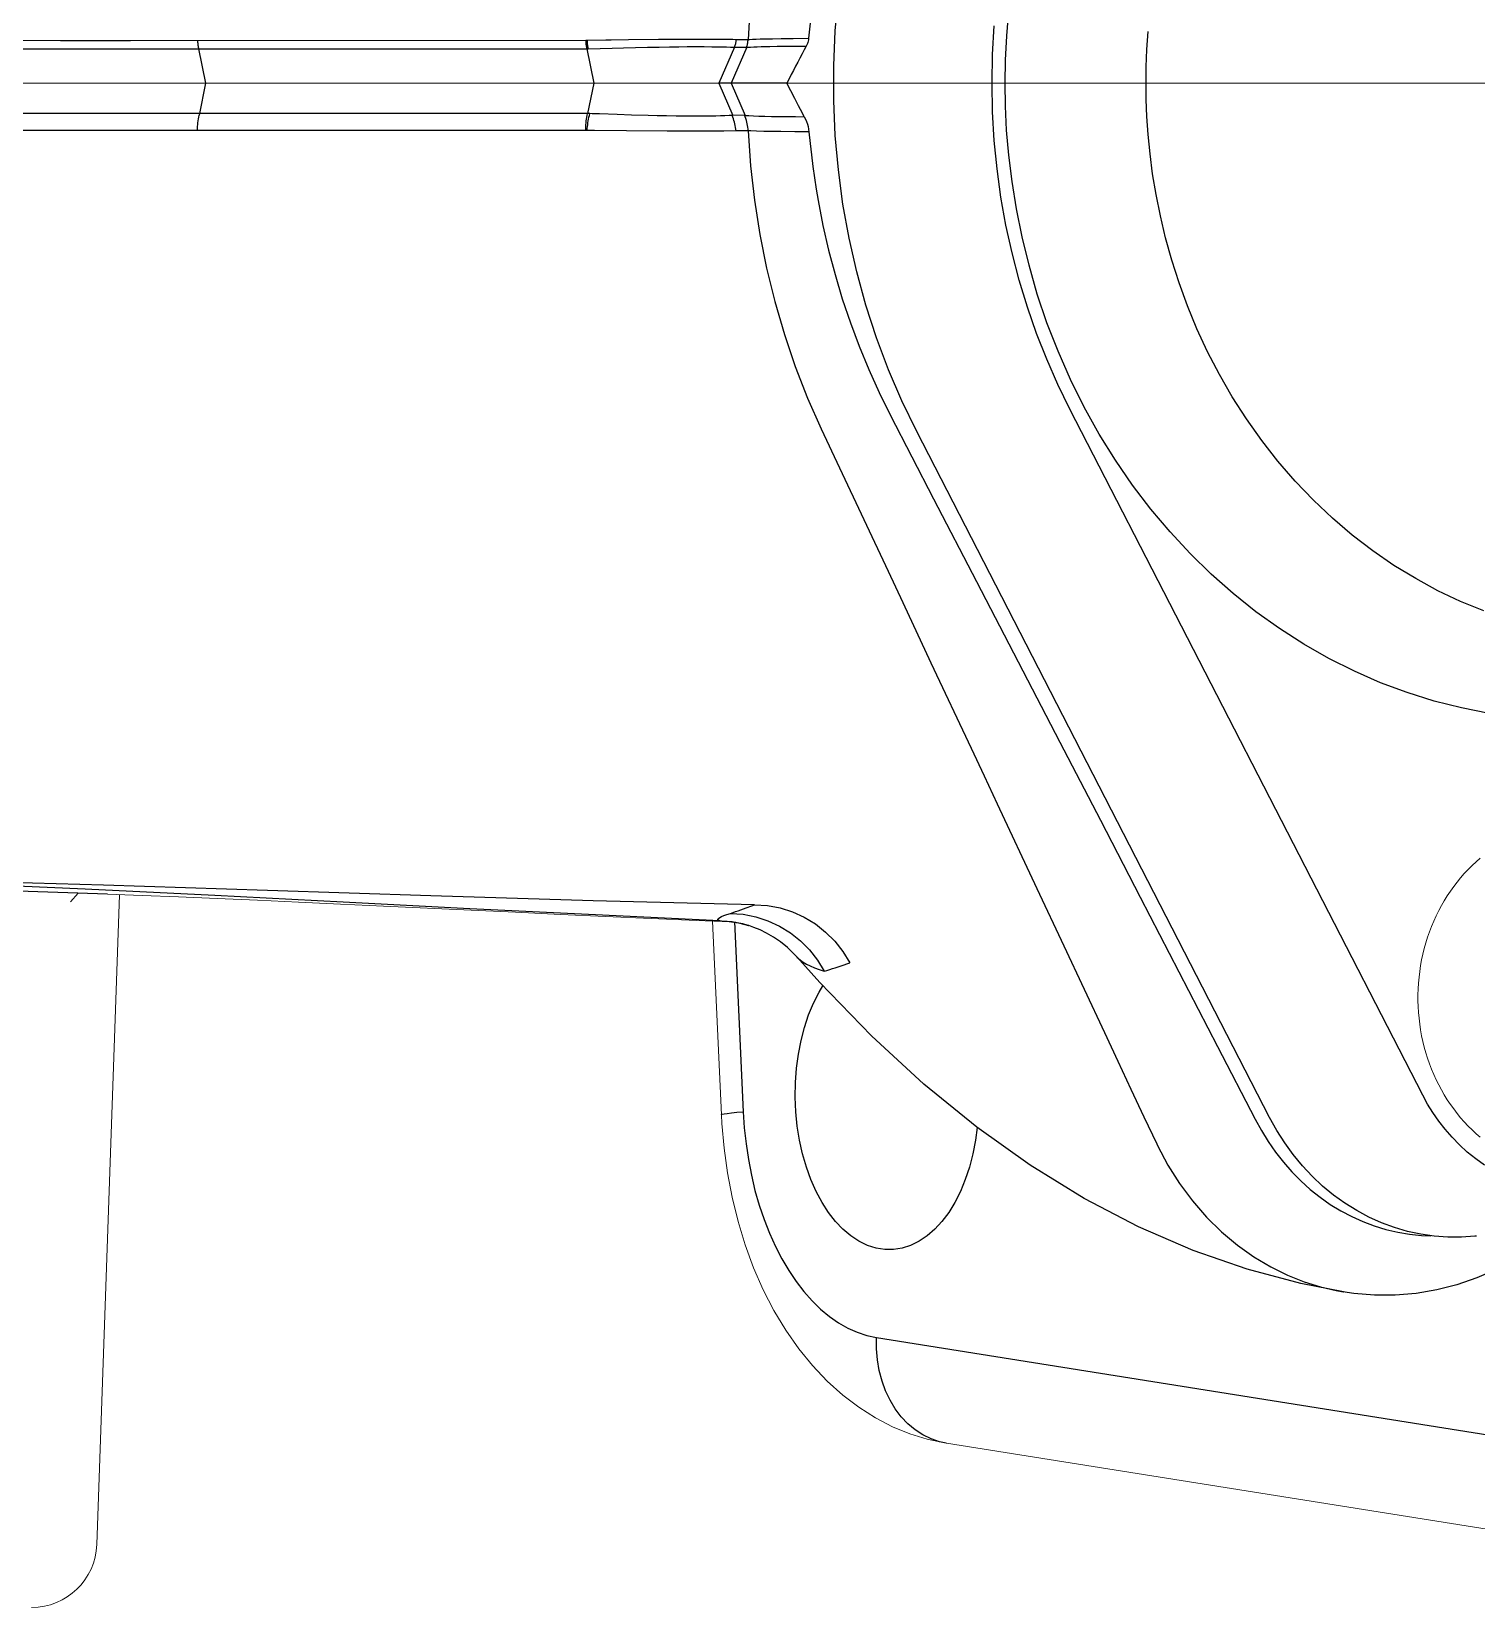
# Model space of a CAD drawing. Header units: millimetres. Extents: x -9869 to 940, y 100 to 694.
# Drawn here: x 487.6 to 488.074, y 176.231 to 176.747 of the extents above; entities that cross this region are included whole.
import ezdxf

# ---------------------------------------------------------------- set-up
doc = ezdxf.new("R2010")
doc.units = ezdxf.units.MM
doc.linetypes.add('CENTER', pattern=[2, 1.25, -0.25, 0.25, -0.25])
for name, color, linetype, lineweight in [('CL', 1, 'CENTER', 9), ('DTM_AXIS', 7, 'Continuous', 9), ('OUTLINE', 6, 'Continuous', 9)]:
    doc.layers.add(name, color=color, linetype=linetype, lineweight=lineweight)

msp = doc.modelspace()

# ---------------------------------------------------------------- linework, layer by layer
at = {"color": 9, "linetype": 'Continuous'}
for p, q in [((487.5736744668061, 176.744514580439), (487.6095948639456, 176.7444886152689)), ((487.6095948639456, 176.7444886152689), (487.6326031231652, 176.7444838527713)), ((487.6326031231652, 176.7444838527713), (487.7818157247459, 176.7445266554068)), ((487.7818157247459, 176.7445266554068), (487.7883784011344, 176.7446323437894)), ((487.7958399299582, 176.7447434994856), (487.8056606434186, 176.7448599703957)), ((487.8056606434186, 176.7448599703957), (487.8122877477554, 176.7449145529399)), ((487.8122877477554, 176.7449145529399), (487.816341064992, 176.7449326587425)), ((487.816341064992, 176.7449326587425), (487.8216791320315, 176.7449326653914)), ((487.8216791320315, 176.7449326653914), (487.8249099542973, 176.7449192447898)), ((487.8249099542973, 176.7449192447898), (487.8262377897427, 176.7449068863993)), ((487.8262377897427, 176.7449068863993), (487.8273958620962, 176.7448899932469)), ((487.8273958620962, 176.7448899932469), (487.8284027550728, 176.7448711851216)), ((487.8284027550728, 176.7448711851216), (487.8300455017368, 176.7448368136861)), ((487.8300455017368, 176.7448368136861), (487.8310140740618, 176.7448128732008)), ((487.8310139589473, 176.7448093275088), (487.8350134562208, 176.7448083259715)), ((487.8364531284913, 176.7448690939445), (487.8376396386907, 176.7449117270253)), ((487.8376396386907, 176.7449117270253), (487.8389934272543, 176.7449525614943)), ((487.8389934272543, 176.7449525614943), (487.8405040594923, 176.7449907761738)), ((487.8405040594923, 176.7449907761738), (487.8430274106624, 176.7450420183204)), ((487.8430274106624, 176.7450420183204), (487.845813238202, 176.7450848217873)), ((487.845813238202, 176.7450848217873), (487.8498085306805, 176.7451273368442)), ((487.8498085306805, 176.7451273368442), (487.8548749151021, 176.7451564803373)), ((487.1865864410204, 176.7416623364211), (487.6548848754283, 176.7416796285265)), ((487.6548836773234, 176.7416856975938), (487.7821105063085, 176.7417172431146)), ((487.6548848754283, 176.7416796285265), (487.6571012005131, 176.7304521725991)), ((487.7821105063085, 176.7417172431146), (487.7825804243566, 176.7417242904476)), ((487.7821105063085, 176.7417172431146), (487.7844314322144, 176.7304521725991)), ((487.7825804243566, 176.7417242904476), (487.7904558886096, 176.7419580650808)), ((487.7904558886096, 176.7419580650808), (487.7941687845127, 176.7420570360978)), ((487.7941687845127, 176.7420570360978), (487.8020773161247, 176.7422371133625)), ((487.8020773161247, 176.7422371133625), (487.8058362112718, 176.7423089057284)), ((487.8058362112718, 176.7423089057284), (487.8092797920917, 176.742363023659)), ((487.8092797920917, 176.742363023659), (487.8123309281491, 176.7424010147588)), ((487.8123309281491, 176.7424010147588), (487.8150488605922, 176.7424244665272)), ((487.8150488605922, 176.7424244665272), (487.817459294025, 176.7424349082826)), ((487.817459294025, 176.7424349082826), (487.8205720404276, 176.7424331179823)), ((487.8205720404276, 176.7424331179823), (487.82315866009, 176.7424184922111)), ((487.82315866009, 176.7424184922111), (487.8246250314371, 176.7424021991496)), ((487.8246250314371, 176.7424021991496), (487.8259075749486, 176.7423796475186)), ((487.8305179398358, 176.7422175638503), (487.8254391887126, 176.7304521725991)), ((487.8259075749486, 176.7423796475186), (487.8270239126964, 176.7423515861842)), ((487.8270239126964, 176.7423515861842), (487.827997090016, 176.7423212740923)), ((487.827997090016, 176.7423212740923), (487.8292272776375, 176.7422769496188)), ((487.8292272776375, 176.7422769496188), (487.8299178073739, 176.7422475717408)), ((487.8345556297636, 176.7422235963472), (487.8294857944015, 176.7304523496341)), ((487.8299178073739, 176.7422475717408), (487.8305179398358, 176.7422175638503)), ((487.8305195701394, 176.7422213406021), (487.8345534180696, 176.7422185836731)), ((487.8368512545894, 176.7423468536081), (487.8379968509448, 176.7423929991346)), ((487.8379968509448, 176.7423929991346), (487.8392633810774, 176.7424362082033)), ((487.8392633810774, 176.7424362082033), (487.8406398326467, 176.7424757751664)), ((487.8406398326467, 176.7424757751664), (487.8421167579547, 176.7425113135382)), ((487.8421167579547, 176.7425113135382), (487.8444990722883, 176.7425565140456)), ((487.8444990722883, 176.7425565140456), (487.8470430501432, 176.7425913318093)), ((487.8470430501432, 176.7425913318093), (487.8505876441191, 176.7426210961726)), ((487.8505876441191, 176.7426210961726), (487.854104806358, 176.7426326658006)), ((487.6571012005131, 176.7304521725991), (487.6550279947146, 176.7199619970124)), ((487.7844314322144, 176.7304521725991), (487.7823786806364, 176.7204885929377)), ((487.8254391887126, 176.7304521725991), (487.8299902164538, 176.719908857347)), ((487.8294858143493, 176.7304523496341), (487.8340365844335, 176.7198866464878)), ((487.6551471880607, 176.720553539109), (487.1867194605702, 176.7205981561483)), ((487.7823786806364, 176.7204885929377), (487.6551470313887, 176.7205527470219)), ((487.7838800787822, 176.7204448053881), (487.7831267297909, 176.7204733612571)), ((487.7863161054447, 176.7203528168743), (487.7838800787822, 176.7204448053881)), ((487.792100985354, 176.7201413453577), (487.7863161054447, 176.7203528168743)), ((487.7968170157671, 176.7199944144113), (487.792100985354, 176.7201413453577)), ((487.8022385586676, 176.7198461095709), (487.7968170157671, 176.7199944144113)), ((487.8051771339672, 176.7197768331007), (487.8022385586676, 176.7198461095709)), ((487.8082645905101, 176.7197156121501), (487.8051771339672, 176.7197768331007)), ((487.8114725103987, 176.7196655577186), (487.8082645905101, 176.7197156121501)), ((487.8147560413781, 176.7196328942991), (487.8114725103987, 176.7196655577186)), ((487.8340269110777, 176.71990921308), (487.8299915529453, 176.7199057613079)), ((487.6149115998996, 176.7149363926196), (487.5734870521362, 176.7149571298473)), ((487.6349950123631, 176.7149333464499), (487.6149115998996, 176.7149363926196)), ((487.6545019340508, 176.7149344244531), (487.6349950123631, 176.7149333464499)), ((487.7817881197141, 176.7149432221909), (487.6545017885994, 176.7149345316716)), ((487.7822599228136, 176.7149288025448), (487.7817881197141, 176.7149432221909)), ((487.7846922807737, 176.714912977422), (487.7822597756997, 176.7149287909087)), ((487.7952108784139, 176.714831773098), (487.7846922807737, 176.714912977422)), ((487.8085115787885, 176.7147539233006), (487.7952108784139, 176.714831773098)), ((487.815337100162, 176.7147324081152), (487.8085115787885, 176.7147539233006)), ((487.8222627008925, 176.7147296096286), (487.815337100162, 176.7147324081152)), ((487.827096069522, 176.7147582303273), (487.8222627008925, 176.7147296096286)), ((487.8310673367378, 176.7147980757263), (487.827096069522, 176.7147582303273)), ((487.835064426997, 176.7148070613039), (487.8310658165619, 176.7148048720514)), ((487.8358710519626, 176.7147799100808), (487.8350644614898, 176.7148115412101)), ((487.8378004498659, 176.7147178280575), (487.8358710519626, 176.7147799100808)), ((487.8401620922173, 176.7146592460122), (487.8378004498659, 176.7147178280575)), ((487.8428403064277, 176.7146076373274), (487.8401620922173, 176.7146592460122)), ((487.8457439168496, 176.7145631042349), (487.8428403064277, 176.7146076373274)), ((487.85033195701, 176.7145107325532), (487.8457439168496, 176.7145631042349)), ((487.8549835395268, 176.7144747511775), (487.85033195701, 176.7145107325532)), ((488.0562054440859, 176.3986505784114), (487.9405141140271, 176.6235459712616)), ((487.8590020419088, 176.6170865367617), (487.8649810231009, 176.6043378185855)), ((487.8649810231009, 176.6043378185855), (487.8808971329761, 176.5704250265412)), ((487.8808971329761, 176.5704250265412), (487.8857260225307, 176.560132620109)), ((487.8857260225307, 176.560132620109), (487.8949788746449, 176.540409260775)), ((487.6237240041016, 176.4674753236905), (487.6003896696379, 176.4681466288944)), ((487.6128529957691, 176.4620700584746), (487.6154113720754, 176.4648385789487)), ((487.660179974433, 176.4641275305771), (487.6177288590923, 176.4662056975185)), ((487.929730604744, 176.4663889040689), (487.938538228163, 176.4475881676854)), ((487.8263476596478, 176.4557218528125), (487.825737549213, 176.4558431884516)), ((487.8280718716176, 176.4578750162082), (487.8292424814747, 176.4582694864871)), ((487.8297751140526, 176.4554589787372), (487.8292989120844, 176.4554802686807)), ((487.8305907769588, 176.4554956882016), (487.8334228834246, 176.3932411649193)), ((487.8318525682816, 176.4551220889662), (487.8351212569746, 176.4542813909484)), ((487.938538228163, 176.4475881676854), (487.9518191550299, 176.4191772622084)), ((487.8577574059664, 176.4429267680234), (487.8599594427276, 176.4393107382461)), ((487.8654878160125, 176.4410678305658), (487.8683748021595, 176.4420623389706)), ((487.9690120406412, 176.3826467164013), (487.9692567910445, 176.3821398279069)), ((487.8771443970766, 176.3191747823721), (488.1215627615641, 176.2803315461224))]:
    msp.add_line(p, q, dxfattribs=at)
at = {"color": 7, "linetype": 'Continuous'}
for p, q in [((487.8294858043753, 176.7304523446473), (487.8254391887126, 176.7304521725991)), ((487.8477478212435, 176.7304520387834), (487.8294858143493, 176.7304523496341)), ((487.8490207163336, 176.7279330507426), (487.8477478212435, 176.7304520387834)), ((487.8502905423973, 176.7254574172221), (487.8490207163336, 176.7279330507426)), ((487.8515576825951, 176.7230256560283), (487.8502905423973, 176.7254574172221)), ((488.0060034943999, 176.3913241997943), (487.8903121643411, 176.6162195926445)), ((487.6249913196725, 176.4645132504938), (487.5924951225641, 176.4656071421664)), ((487.8293558833579, 176.4554754970404), (487.8292728301374, 176.4554824537777)), ((487.8351212569746, 176.4542813909484), (487.8352393822913, 176.4542447197168)), ((487.8585522526855, 176.4355687383295), (487.8510034891185, 176.4439567150625)), ((487.9889379141725, 176.4146084860599), (488.0012732616869, 176.3907977833978)), ((488.0012732616869, 176.3907977833978), (488.0033020399492, 176.3870585262807)), ((488.0300492869926, 176.3341466535421), (488.0301968882629, 176.3341215486139))]:
    msp.add_line(p, q, dxfattribs=at)
at = {"color": 9, "linetype": 'Continuous'}
for points in [[(487.8589597799371, 176.8437276285081), (487.8544537312014, 176.8335115001655), (487.8503875822337, 176.8230524877699), (487.8467707894592, 176.8123701699246), (487.8436128018229, 176.8014831594342), (487.8409237743326, 176.7904128285254), (487.8387135012765, 176.779184133351), (487.8369882408094, 176.7678233923207), (487.8357531157328, 176.7563558499965), (487.8350134562208, 176.7448083259715)], [(487.9193348791262, 176.7304521725991), (487.9193888254242, 176.7380153828244), (487.9197903434513, 176.7459252737845), (487.9205394332071, 176.7541818454788)], [(487.9405141140271, 176.6235459712616), (487.9365482875282, 176.6316476520724), (487.9329046768223, 176.6399269673943), (487.9295832814937, 176.6483839155649), (487.9265759030648, 176.6570370146378), (487.9238907400129, 176.6658677473911), (487.9215523890175, 176.6748205654812), (487.9195640018049, 176.6838970497593), (487.9179224266491, 176.6930956193746), (487.9166428096216, 176.7023559826043), (487.9157285210422, 176.7116786123734), (487.9151761897601, 176.7210630357563), (487.9149908488132, 176.7304475380988), (487.9151758331961, 176.7398321119199), (487.9157278074986, 176.7492167638698)], [(487.6545275517997, 176.7444915733367), (487.6545429285163, 176.7441694007639), (487.6545644607404, 176.7438483178303), (487.6545921206284, 176.7435289794839), (487.6546258691158, 176.743212039009), (487.6546656530095, 176.7428981430421), (487.6547114087259, 176.7425879315692), (487.6547630593836, 176.74228203959), (487.6548205160495, 176.7419810904685), (487.6548836785701, 176.7416856992563)], [(487.7818157247459, 176.7445266554068), (487.7818231672913, 176.7442040822189), (487.7818370495977, 176.7438825953459), (487.7818573438219, 176.7435628513972), (487.7818840079904, 176.7432455061521), (487.7819169876627, 176.7429312087388), (487.7819562155159, 176.7426206024688), (487.7820016109283, 176.7423143231731), (487.7820530812262, 176.7420129975399), (487.7821105208536, 176.7417172422834)], [(487.7822005328894, 176.7445335165617), (487.7822176691536, 176.744210959997), (487.7822412331273, 176.7438894897468), (487.782271177435, 176.7435697665774), (487.7823074397397, 176.7432524437727), (487.7823499464853, 176.7429381721249), (487.782398609985, 176.7426275957769), (487.7824533313317, 176.7423213505585), (487.7825139970735, 176.7420200648203), (487.7825804841996, 176.7417243552773)], [(487.7883784011344, 176.7446323437894), (487.7901243880242, 176.744662726529), (487.7958399299582, 176.7447434994856)], [(487.8310169681311, 176.7448093266776), (487.8310068031492, 176.7445119240792), (487.8309851549795, 176.7442157914802), (487.8309520826338, 176.7439214450251), (487.8309076663177, 176.7436293991977), (487.8308520045232, 176.743340163493), (487.8307852161047, 176.743054244082), (487.830707439449, 176.7427721404879), (487.8306188320591, 176.74249434392), (487.8305195701394, 176.7422213406021)], [(487.834560913393, 176.7422239462621), (487.8346499338652, 176.7424941394565), (487.8347299704217, 176.7427698714446), (487.8348007342374, 176.7430506958967), (487.834862394036, 176.7433365695942), (487.8349142246382, 176.7436266090222), (487.8349547773466, 176.7439190488158), (487.8349836045868, 176.7442129331503), (487.8350010920126, 176.7445081564697), (487.8350072225853, 176.7448041934867)], [(487.8350135592837, 176.7448045525439), (487.8354511505288, 176.744825899837), (487.8364531284913, 176.7448690939445)], [(487.9654860615481, 176.7304521725991), (487.9655085878292, 176.7358031220697), (487.9657432650929, 176.7414594457123), (487.9661900929236, 176.7474211435265)], [(487.8345556297636, 176.7422235963472), (487.8349494816655, 176.742248830104), (487.8353746692223, 176.7422737488546), (487.8358322176596, 176.7422983534298), (487.8368512545894, 176.7423468536081)], [(488.0779404811569, 176.5238171962346), (488.0689027056781, 176.5255940059592), (488.0599296548689, 176.5278730422497), (488.0510860899694, 176.530639202253), (488.0423707143834, 176.5338974895017), (488.033784824707, 176.5376429004641), (488.0253970744629, 176.5418453183679), (488.0172094658944, 176.546509478284), (488.0092199971737, 176.5516306459726), (488.0014913150912, 176.5571645052728), (487.9940315125689, 176.5631081055958), (487.9868324975164, 176.5694643975303), (487.9799326362984, 176.576197918338), (487.9733329416727, 176.58330653861), (487.9670324017129, 176.5907923877553), (487.9610663482497, 176.5986263871109), (487.9554233911842, 176.6068350287969), (487.9501149210312, 176.615391819862), (487.9452104395025, 176.6241882077766), (487.9407174735054, 176.6332514185665), (487.9366284961332, 176.642554226205), (487.9329904279605, 176.6519063967576), (487.929826199208, 176.6613127326164), (487.927112880071, 176.6707684305575), (487.9248285992153, 176.6800688536232), (487.9229939970396, 176.6892105708198), (487.9215884331452, 176.6981970123093), (487.9205281183274, 176.7068338282947), (487.9197851229892, 176.7150562355109), (487.9193873763118, 176.7229290163914), (487.9193348791262, 176.7304521725991)], [(488.0611695744424, 176.5640586003778), (488.0538691875922, 176.5680100388145), (488.046758259213, 176.5723629358504), (488.0398305498513, 176.5771247236426), (488.0330922993762, 176.582287970034), (488.0266048849951, 176.5878116203007), (488.0203630471815, 176.5937140420588), (488.0143720458777, 176.599976867692), (488.0087090368688, 176.6065039429564), (488.0033853973712, 176.6133038228932), (487.9983897501686, 176.6203679516298), (487.9937651210607, 176.6275745081343), (487.9895249834276, 176.6349248047959), (487.9856558643048, 176.6424175283946), (487.9821603685209, 176.649926921566), (487.9790495233772, 176.6574518639181), (487.9763123015721, 176.6649934750117), (487.9739182281082, 176.6724293536718), (487.9718763442506, 176.6797550416022), (487.970177608734, 176.6869749979301), (487.9687644219346, 176.6939801996937), (487.9676427905833, 176.7007650981263), (487.9668067079492, 176.7073352419948), (487.9661805554611, 176.7135982587929), (487.9657391272056, 176.7195233568546), (487.965507629096, 176.7251413286772), (487.9654860615481, 176.7304521725991)], [(487.6545001927886, 176.7149344244531), (487.6545235718311, 176.7155796024126), (487.6545592922255, 176.7162226094047), (487.6546072999465, 176.7168621297164), (487.6546675156196, 176.7174968526224), (487.654739834104, 176.7181254806951), (487.654824126987, 176.7187467248186), (487.6549202396741, 176.7193593158249), (487.6550279947146, 176.7199619970124)], [(487.7817881192987, 176.7149432221909), (487.7818043961522, 176.71558004791), (487.7818332296258, 176.7162146261953), (487.7818745619545, 176.7168456903728), (487.7819283104384, 176.71747198291), (487.7819943682748, 176.7180922529242), (487.7820726033106, 176.7187052636614), (487.7821628592892, 176.7193097908366), (487.7822649558509, 176.7199046301107), (487.7823786901947, 176.7204885921064)], [(487.7822599751762, 176.7149288000514), (487.7823081482964, 176.7155654869684), (487.7823687558575, 176.7161999198024), (487.7824416744331, 176.7168308260611), (487.7825267569099, 176.7174569407316), (487.7826238316547, 176.7180770087757), (487.7827327033472, 176.7186897867909), (487.7828531525631, 176.7192940471664), (487.7829849378531, 176.7198885764215), (487.7831277944958, 176.7204721843464)], [(487.7831267297909, 176.7204733612571), (487.7829995091843, 176.7204700300022), (487.7828732946864, 176.7204690459189), (487.7827480950245, 176.7204704106693), (487.7826239201722, 176.7204741234227), (487.782500778857, 176.720480184179), (487.782378681052, 176.7204885929377)], [(487.8299902164538, 176.719908857347), (487.8287683619562, 176.7198361814676), (487.8274123912045, 176.719774188377), (487.8259552722348, 176.7197228789069), (487.8244537278065, 176.7196828132528), (487.8229314960195, 176.7196534312193), (487.821357403709, 176.7196330522179), (487.8197279193125, 176.7196222622101), (487.8180777392461, 176.7196204752349), (487.8147560413781, 176.7196328942991)], [(487.8310647127928, 176.7147978928729), (487.8310083636361, 176.7153836775838), (487.8309297067908, 176.715966864946), (487.8308288752417, 176.7165464658906), (487.8307060418679, 176.7171214946707), (487.8305614136261, 176.7176909738532), (487.8303952332126, 176.7182539384708), (487.8302077807255, 176.7188094310368), (487.8299993765736, 176.719356507364), (487.8297703744117, 176.719894239056)], [(487.8350647386787, 176.7148070613039), (487.8350179918141, 176.7153934195094), (487.8349489634427, 176.7159771978204), (487.8348577715874, 176.7165574046739), (487.8347445704273, 176.7171330551555), (487.8346095527893, 176.717703170169), (487.8344529472402, 176.7182667814222), (487.8342750193326, 176.7188229314293), (487.834076072437, 176.7193706760022), (487.8338564435853, 176.7199090850822)], [(487.8340365844335, 176.7198866464878), (487.8352915154326, 176.7198109859437), (487.8367837858734, 176.7197411924972), (487.8385175407079, 176.7196772661487), (487.8405059507772, 176.7196174556616), (487.8427383465905, 176.7195635131038), (487.8451701480949, 176.719520691352), (487.8477721232796, 176.7194907416419), (487.850540185789, 176.7194719127378), (487.8534560432267, 176.7194642063018)], [(487.835064426997, 176.7148070613039), (487.8358524611833, 176.703378749326), (487.8371237413464, 176.6920417127344), (487.8388718173355, 176.6808216432496), (487.8410885850085, 176.6697496882712), (487.8437677887048, 176.6588433285751), (487.8469059537956, 176.6481054108563), (487.8504973744264, 176.6375504254074), (487.8545320368851, 176.6272041852981), (487.8590020419088, 176.6170865367617)], [(488.0762139216001, 176.5574162144912), (488.0686167588397, 176.5605273779656), (488.0611695744424, 176.5640586003778)], [(487.8949788746449, 176.540409260775), (487.9081117073688, 176.512433342546), (487.9123968618246, 176.5033107784025), (487.9166961982171, 176.4941574641502), (487.929730604744, 176.4663889040689)], [(487.6177288590923, 176.4662056975185), (487.5752704121651, 176.4680784669986), (487.532972534548, 176.4696576048136), (487.5293428256807, 176.4697618411747)], [(487.8371207392274, 176.4610443129063), (487.7842549613154, 176.4623924479783), (487.7310377800661, 176.4640283060594), (487.677512316862, 176.4657816050039), (487.6237240041016, 176.4674753236905)], [(487.8257375487976, 176.4558431884516), (487.7849684607522, 176.4577285698228), (487.7437982665153, 176.4597959924699), (487.7022439406924, 176.4619570775699), (487.660179974433, 176.4641275305771)], [(487.831772151058, 176.459127702683), (487.8335108304645, 176.4597422227916), (487.8343962818303, 176.4600597309427)], [(487.8343962818303, 176.4600597309427), (487.8362005320187, 176.460711428454), (487.8371207695645, 176.461044312075)], [(487.8371207321627, 176.4610443087508), (487.8413385990937, 176.4607933143225), (487.8455029523411, 176.460027251208), (487.8495531427859, 176.4587572751216), (487.8534301856907, 176.4570018825066), (487.8570776171998, 176.4547866370872), (487.8604423167637, 176.4521438016677), (487.8634752830203, 176.4491118660389), (487.8661323440117, 176.44573498512), (487.8683748034061, 176.4420623398019)], [(487.8257375487976, 176.4558431884516), (487.8253215836967, 176.4559947879757), (487.8251097880313, 176.4561735046459), (487.8251023633559, 176.4563805968255), (487.8253050612377, 176.4566172148279), (487.8257131262444, 176.4568844083969), (487.8263113183834, 176.4571828358053), (487.8270953439267, 176.4575128926804), (487.8280718716176, 176.4578750162082)], [(487.8257375600181, 176.4558435383665), (487.828810842936, 176.4556155302616), (487.8318525682816, 176.4551220889662)], [(487.8292989120844, 176.4554802686807), (487.8281717003824, 176.4555413549847), (487.8271595308413, 176.4556223423788), (487.8263476596478, 176.4557218528125)], [(487.8292424814747, 176.4582694864871), (487.8300760901866, 176.4585460213671), (487.8309191399474, 176.4588323713137), (487.831772151058, 176.459127702683)], [(487.8292424814747, 176.4582694856558), (487.8334054146999, 176.4579570068017), (487.8375072429199, 176.457146455477), (487.8414901400217, 176.4558492591814), (487.8452979575723, 176.4540837057407), (487.8488770148258, 176.4518746831518), (487.8521768563205, 176.4492533346588), (487.8551509625117, 176.4462566140842), (487.8577574059664, 176.4429267680234)], [(487.8510071694568, 176.4439525310463), (487.8514207873861, 176.4435271228185), (487.8521694619819, 176.4429011103794), (487.8530822690341, 176.442276413653), (487.8541553997911, 176.441656072991), (487.8553819407359, 176.4410470925068), (487.8567584567195, 176.4404528940504), (487.858284846757, 176.4398734593365), (487.8599594439743, 176.4393107390774)], [(487.8599594439743, 176.4393107390774), (487.8608601951753, 176.4395739655611), (487.8617685763461, 176.4398515318999), (487.8626850275816, 176.4401416045739), (487.8636103027361, 176.4404414366281), (487.8645446598821, 176.4407499367603), (487.8654878160125, 176.4410678305658)], [(487.9518191550299, 176.4191772622084), (487.9562024294034, 176.4098150887489), (487.9605176291518, 176.4006271562093), (487.9647867157887, 176.3915705273071), (487.9690120406412, 176.3826467164013)], [(488.0763973188996, 176.3756904669622), (488.0735404312388, 176.3777329725212), (488.0707984664682, 176.3799619502242), (488.0682112662466, 176.3823260049926), (488.0657851610383, 176.3848299865945), (488.0635138203791, 176.3874690452617), (488.0614180937016, 176.3901772282989), (488.0595049302633, 176.3929325534127), (488.0577673803914, 176.3957570028961), (488.0562054440859, 176.3986505784114)], [(487.826267145595, 176.392242624599), (487.8262720672581, 176.3922627633974), (487.8265292072199, 176.3923911829402), (487.8271737298164, 176.392535722664), (487.8281985789881, 176.3926947992263), (487.8295925375153, 176.3928666721959), (487.8313403487825, 176.393049460677), (487.8334228834246, 176.3932411649193)], [(487.8334228834246, 176.3932411649193), (487.8337754591007, 176.3879207619252), (487.834336668742, 176.3826850241699), (487.8351065115176, 176.3775339524841), (487.8360904622216, 176.3724428226074), (487.8372830464755, 176.3674363571381), (487.8386678415582, 176.3625887321841), (487.8402475408161, 176.3579037336403), (487.8420194504874, 176.3533775739493), (487.8439590690598, 176.3490730673793), (487.8460685126445, 176.3449937213895), (487.8483456647145, 176.3411360276896), (487.850759676254, 176.3375522681968), (487.8533127286198, 176.3342458630996), (487.8560026404552, 176.331213390547), (487.8587920132713, 176.328496868568), (487.8616831123709, 176.3261007438223), (487.8646736728667, 176.3240205688194), (487.8677195011912, 176.3222850182819), (487.8708058656014, 176.3209036487897), (487.8739474974245, 176.3198669037633), (487.8771443970766, 176.3191747823721)], [(487.9692567910445, 176.3821398279069), (487.9726482374767, 176.3757498793275), (487.9764637020355, 176.3696964672795), (487.980676693848, 176.3640097301445), (487.985286535941, 176.3586918305787), (487.9902445631526, 176.3538056884058), (487.9954358945658, 176.3494505015474), (488.0008259488795, 176.3456285980587), (488.0063685323603, 176.3423436649268), (488.0119001712389, 176.3396351552474), (488.017316082673, 176.3374788451124), (488.0226237877514, 176.3358044972406)], [(488.0226237877514, 176.3358044972406), (488.0278271338739, 176.3345612493213), (488.0300492869926, 176.3341466535421)], [(487.899999831239, 176.2845500343392), (487.8977879424247, 176.2850213163069), (487.8949930337249, 176.2859624947123), (487.8923123131772, 176.2872662321693), (487.8897745057907, 176.2889185586846), (487.8874068051766, 176.2909017682391), (487.8852345826479, 176.2931946107856), (487.8832811137684, 176.2957725174879), (487.8815673315023, 176.2986078641975), (487.8801115988931, 176.3016702698369), (487.8789295154063, 176.3049269188859), (487.8780337473736, 176.3083429154531), (487.8774338929318, 176.3118816556293), (487.8771363802057, 176.3155052206257), (487.8771443970766, 176.3191747823721)]]:
    msp.add_lwpolyline(points, dxfattribs=at)
at = {"color": 7, "linetype": 'Continuous'}
for points in [[(487.8903121643411, 176.6162195926445), (487.8854449508106, 176.6262561166473), (487.8810462444487, 176.6365066313861), (487.8771160444242, 176.6469711368609), (487.8736455413632, 176.657683286393), (487.8706435446395, 176.6686094258298), (487.868136484868, 176.6796485935474), (487.866130553296, 176.6907854390101), (487.8646195582605, 176.7020353119224), (487.8636113553894, 176.7133433006034), (487.8631085632251, 176.7247298430671), (487.8631085632251, 176.7361745021308), (487.8636113553894, 176.7475610445945), (487.8646195582605, 176.7588690332759), (487.866130553296, 176.7701189061877), (487.868136484868, 176.7812557516504), (487.8706435446395, 176.792294919368), (487.8736455413632, 176.8032210588049), (487.8771160444242, 176.8139332083369), (487.8810462444487, 176.8243977138118), (487.8854449508106, 176.8346482285506), (487.8903121643411, 176.8446847525533)], [(487.85793678922, 176.7687867624691), (487.8572756111803, 176.764887513692), (487.8566747793043, 176.7609726101782), (487.8561342931769, 176.7570420535894), (487.8556541536286, 176.7530958422644), (487.855234359829, 176.7491339770331), (487.8548749117774, 176.7451564578964)], [(487.8548749117774, 176.7451564578964), (487.8548167972551, 176.744701908669), (487.8547305898148, 176.7442609296509), (487.8546162890416, 176.7438335200109), (487.8544738953503, 176.7434196797485), (487.8543034087413, 176.7430194105264), (487.8541048292147, 176.7426327106823)], [(487.8541048292147, 176.7426327106823), (487.8534006827247, 176.7413365375346), (487.8526961198279, 176.7400258607945), (487.8519911405242, 176.7387006812937), (487.8512859193554, 176.7373607397126), (487.8505802813643, 176.736006294539), (487.8498737050031, 176.7346381237312), (487.8491660157301, 176.7332564874396), (487.8484573876717, 176.7318611263445), (487.8477478212435, 176.7304520387834)], [(487.8534561284198, 176.7194640409029), (487.8528236662457, 176.7206398450408), (487.8515576825951, 176.7230256560283)], [(487.8534561284198, 176.7194640409029), (487.8538527763151, 176.7186774109464), (487.8541925917391, 176.7178728198082), (487.8544755746918, 176.7170502683193), (487.8547017247574, 176.7162097548171), (487.854871042352, 176.7153512801328), (487.8549835274753, 176.7144748450974)], [(487.8549835274753, 176.7144748450974), (487.8553435307358, 176.7106829478366), (487.8557585105066, 176.7069053663281), (487.8562284663719, 176.7031421005713), (487.8567533983321, 176.6993931497354), (487.8573333063869, 176.6956585146513), (487.857968190536, 176.6919381953194)], [(487.857968190536, 176.6919381953194), (487.8595622944792, 176.683771275772), (487.8614160413965, 176.6756879791992), (487.8635294317037, 176.6676883072632), (487.8659054708442, 176.659762561259), (487.8685411533745, 176.6519204398919), (487.8714274600552, 176.6441910326298), (487.8745613854426, 176.6365840348549), (487.8779459358113, 176.6290897511849), (487.8815811103304, 176.6217081816203)], [(487.8815811103304, 176.6217081816203), (487.8958554800661, 176.5941663413591), (487.9098846065258, 176.5671006727289)], [(487.9098846065258, 176.5671006727289), (487.9372052200467, 176.5144043749015), (487.950496707108, 176.4887737448726), (487.9635486816821, 176.463599726158), (487.9889379141725, 176.4146084860599)], [(487.6003896696379, 176.4681466288944), (487.5889440314777, 176.4684552703225), (487.5694313000415, 176.4689426317454), (487.5502928568653, 176.4693674141158), (487.5315300238956, 176.4697262953218)], [(487.8351212474165, 176.4542813610269), (487.8346787964292, 176.4544144690944), (487.8332619467453, 176.4547957273903), (487.8320396700231, 176.4550694471604), (487.8310266493827, 176.4552565160711), (487.8302289044386, 176.4553766681506), (487.8296741358051, 176.4554441950472), (487.8293558833579, 176.4554754970404)], [(487.8510019660334, 176.4439574232033), (487.8500704156859, 176.4449754980756), (487.8478952301023, 176.4470741612108), (487.8456313191055, 176.4489173549987), (487.8433295512395, 176.4504993453256), (487.8410812600712, 176.4518021917879), (487.838943077764, 176.4528448205351), (487.8369268623555, 176.4536679588168), (487.8352393822913, 176.4542447197168)], [(487.850478849308, 176.3979743744007), (487.8505580256228, 176.4027949337401), (487.8508987694429, 176.4074886826461), (487.8515010799372, 176.4120556211187), (487.8523751004775, 176.4165345813835), (487.8535106881077, 176.4208867312145), (487.8548774143742, 176.4249955722744), (487.8564815195623, 176.4288545176883), (487.8583167629713, 176.4324701543314), (487.859575407555, 176.434513949006)], [(488.0301966929424, 176.33412158186), (488.0162191157401, 176.3368911005464), (487.9985811414824, 176.3415985110883), (487.9808928613697, 176.3477378891271), (487.9630459680616, 176.3554438919959), (487.9451448824348, 176.3647787779237), (487.927461017814, 176.375665663742), (487.9099890431944, 176.3881365030661), (487.8926376063082, 176.4022956743852), (487.8754952443132, 176.4181018885893), (487.8585522526855, 176.4355687383295)], [(487.8812521904704, 176.3480053478334), (487.8798119073037, 176.348061000901), (487.8769652087281, 176.348506222947), (487.8741516797429, 176.3494086738524), (487.8713704522108, 176.350756345973), (487.8686959366241, 176.3525132180375), (487.8661310046111, 176.3546903352171), (487.8636727845435, 176.357276651509), (487.8613870720296, 176.3602030101297), (487.8592785165301, 176.3634786036132), (487.8573424685844, 176.3670942385934), (487.8556307754172, 176.3709531823451), (487.8541494936294, 176.3750620225742), (487.8528925670355, 176.3794141707431), (487.8518936713979, 176.3838931293449), (487.8511640326631, 176.3884600669867), (487.8506924252997, 176.3931538150614), (487.850478849308, 176.3979743744007)], [(487.9101542291351, 176.3880185992516), (487.9096101412129, 176.3838931276828), (487.9087361206725, 176.3794141674184), (487.9076005330423, 176.375062017587), (487.9062338067758, 176.3709531765271), (487.9046297015877, 176.3670942311132), (487.9027944581787, 176.3634785944705), (487.9007772262719, 176.360203000987), (487.8985730999962, 176.3572766415355), (487.8961869860539, 176.3546903252432), (487.8936827513662, 176.3525132088948), (487.891057216779, 176.3507563384928), (487.8883135618621, 176.3494086688656), (487.8855251926614, 176.3485062196223), (487.8826909069167, 176.3480609992384), (487.8812521904704, 176.3480053478334)], [(488.0737996810785, 176.3524728274033), (488.0732747586767, 176.3524144539774), (488.0688391932429, 176.3521014490047), (488.0643682373823, 176.3521014490047), (488.059932671533, 176.3524144539774), (488.0555441247502, 176.3530431094782), (488.0511909683948, 176.3539847707825), (488.0469090936624, 176.3552314954086), (488.0426892481755, 176.3567900206685), (488.038540684727, 176.3586536109119), (488.0345270537237, 176.3607941142095), (488.0306580659228, 176.3632106528648), (488.026924010567, 176.3659041062365), (488.0233594086988, 176.3688489588071), (488.0199607977413, 176.3720523426869), (488.0167316398563, 176.3755071265969), (488.0137168400763, 176.3791663953639), (488.0109313670227, 176.3830145117063), (488.0083602516588, 176.3870671129062), (488.0060034943999, 176.3913241997943)], [(488.0033020399492, 176.3870585262807), (488.00551511357, 176.383464551106), (488.0079124833803, 176.3800158578738), (488.0105057293974, 176.3766951893867), (488.0132832716042, 176.3735198028426), (488.0162103674559, 176.3705414681681), (488.0192859642993, 176.3677674546148), (488.0225111156192, 176.3651904937628), (488.0258542389081, 176.3628405461277), (488.0293174461219, 176.3607222495339), (488.0328986257207, 176.3588309661563), (488.036559861408, 176.3571827488536), (488.0403018750387, 176.3557789041961), (488.0441239451734, 176.3546181256133), (488.0479859907821, 176.3537125387734), (488.0518879316587, 176.3530641118432), (488.0558298475935, 176.3526708774866), (488.0588469268064, 176.3525699856791)], [(488.1007748705656, 176.3556036841801), (488.097882254199, 176.3529726261759), (488.0922883633261, 176.3486503562381), (488.0863980053157, 176.3448194613534), (488.0802518916259, 176.3415005839979), (488.0739059176053, 176.3387167969349), (488.0674014937103, 176.3364758223925), (488.0607573624059, 176.3347784017574), (488.0539997839203, 176.3336330659681), (488.0471777986804, 176.3330538938976), (488.040341186007, 176.3330525441079), (488.0335421081313, 176.3336275280062), (488.0300388336013, 176.3341489392087)]]:
    msp.add_lwpolyline(points, dxfattribs=at)
at = {"layer": 'CL'}
msp.add_line((490.1183365549434, 176.7304531109689), (485.8045827831484, 176.7304531109689), dxfattribs=at)
at = {"layer": 'DTM_AXIS', "color": 7, "linetype": 'Continuous'}
msp.add_lwpolyline([(488.0750331334627, 176.384841087453), (488.0736727222845, 176.3860229382171), (488.0723501060545, 176.3872542001022), (488.0710654140166, 176.3885350418309), (488.0698185169272, 176.3898652955113), (488.0686136744366, 176.391240414745), (488.0674510307501, 176.392660554126), (488.0663304420784, 176.3941255598916), (488.0652557371204, 176.3956304260164), (488.0642270721328, 176.3971752904718), (488.0632442908588, 176.3987600152868), (488.0623107507347, 176.4003791871719), (488.0614266204841, 176.4020329233199), (488.0605917309679, 176.4037211065383), (488.0598089355287, 176.4054379686359), (488.0590784116175, 176.40718360852), (488.0583999817834, 176.4089579264528), (488.0577759632765, 176.4107548616776), (488.0572065422748, 176.4125744906605), (488.0566915330157, 176.4144167369359), (488.0562326946317, 176.4162753061937), (488.0558302195338, 176.418150254121), (488.0554839157264, 176.4200415250311), (488.0551949659377, 176.4219426558907), (488.0549635667353, 176.4238536824387), (488.054789521967, 176.4257745705986), (488.0546734259067, 176.4276987567669), (488.0546154767833, 176.42962625258), (488.0546154767833, 176.4315570464023), (488.0546734259067, 176.4334845422159), (488.054789521967, 176.4354087275528), (488.0549635667353, 176.4373296157123), (488.0551949659377, 176.4392406422608), (488.0554839157264, 176.4411417739511), (488.0558302195338, 176.44303304403), (488.0562326946317, 176.4449079919577), (488.0566915330157, 176.4467665612156), (488.0572065422748, 176.4486088074909), (488.0577759632765, 176.4504284364739), (488.0583999817834, 176.4522253716987), (488.0590784116175, 176.4539996904623), (488.0598089355287, 176.4557453295156), (488.0605917309679, 176.4574621916131), (488.0614266204841, 176.4591503748311), (488.0623107507347, 176.4608041109791), (488.0632442908588, 176.4624232828646), (488.0642270721328, 176.4640080076792), (488.0652557371204, 176.465552872135), (488.0663304420784, 176.4670577390912), (488.0674510307501, 176.4685227440254), (488.0686136744366, 176.4699428834065), (488.0698185169272, 176.471318003471), (488.0710654140166, 176.4726482563206), (488.0723501060545, 176.4739290980492), (488.0736727222845, 176.4751603599343), (488.0750331334627, 176.4763422106985)], dxfattribs=at)
at = {"layer": 'OUTLINE'}
for p, q in [((487.6289619726674, 176.4643689584527), (487.6215233869473, 176.2513557402767)), ((487.8292727162695, 176.4554796926927), (487.8182151751189, 176.4559356881236)), ((487.8233800688524, 176.4557226964312), (487.8262671580621, 176.3922423195663)), ((487.9000466865689, 176.2845425373534), (487.899425805243, 176.2846451388396)), ((488.1444782094297, 176.2456972140826), (487.9000466865689, 176.2845425373534))]:
    msp.add_line(p, q, dxfattribs=at)
for points in [[(487.7442206431181, 176.4592921210556), (487.7155449315544, 176.4606496265283), (487.7014553637639, 176.4613088883489), (487.6876772998869, 176.4619418284346), (487.6741676937604, 176.462545884347), (487.6609711856959, 176.4631147634382), (487.6483510749022, 176.4636340261145), (487.6363898498328, 176.4640990320577), (487.6249913196725, 176.4645132504938)], [(487.8182151751189, 176.4559356881236), (487.8032064947463, 176.4565795586818), (487.7882972180046, 176.4572426213576), (487.7734968383054, 176.457919170296), (487.7587988818104, 176.4586043158333), (487.7442206431181, 176.4592921210556)], [(487.899425805243, 176.2846451388396), (487.8937664275347, 176.2858608424012), (487.8880832294424, 176.28761815082), (487.8824031872321, 176.2899440158435), (487.8767883031367, 176.2928483215233), (487.8713219607596, 176.29631023505), (487.8660328323308, 176.3003275364181), (487.8609512764872, 176.3048956908651), (487.8561395190413, 176.3099675513276), (487.8516109656343, 176.3155319953371), (487.8473841708903, 176.3215755432802), (487.8435078681259, 176.3280257411948), (487.8399881205905, 176.3348620147585), (487.836833922589, 176.3420651602178), (487.834079838384, 176.3495379802334), (487.8317272015584, 176.3572489849721), (487.8297780214202, 176.3651707647218), (487.8282487859358, 176.3731901382707), (487.8271361650973, 176.3812434269526), (487.8264264478148, 176.3893221447124), (487.826267579456, 176.3922426445465)]]:
    msp.add_lwpolyline(points, dxfattribs=at)
msp.add_arc((487.6001178257764, 176.2521032421178), 0.02141860881501657, 269.9998532576537, 357.9999893344278, dxfattribs=at)

doc.saveas('drawing.dxf')
